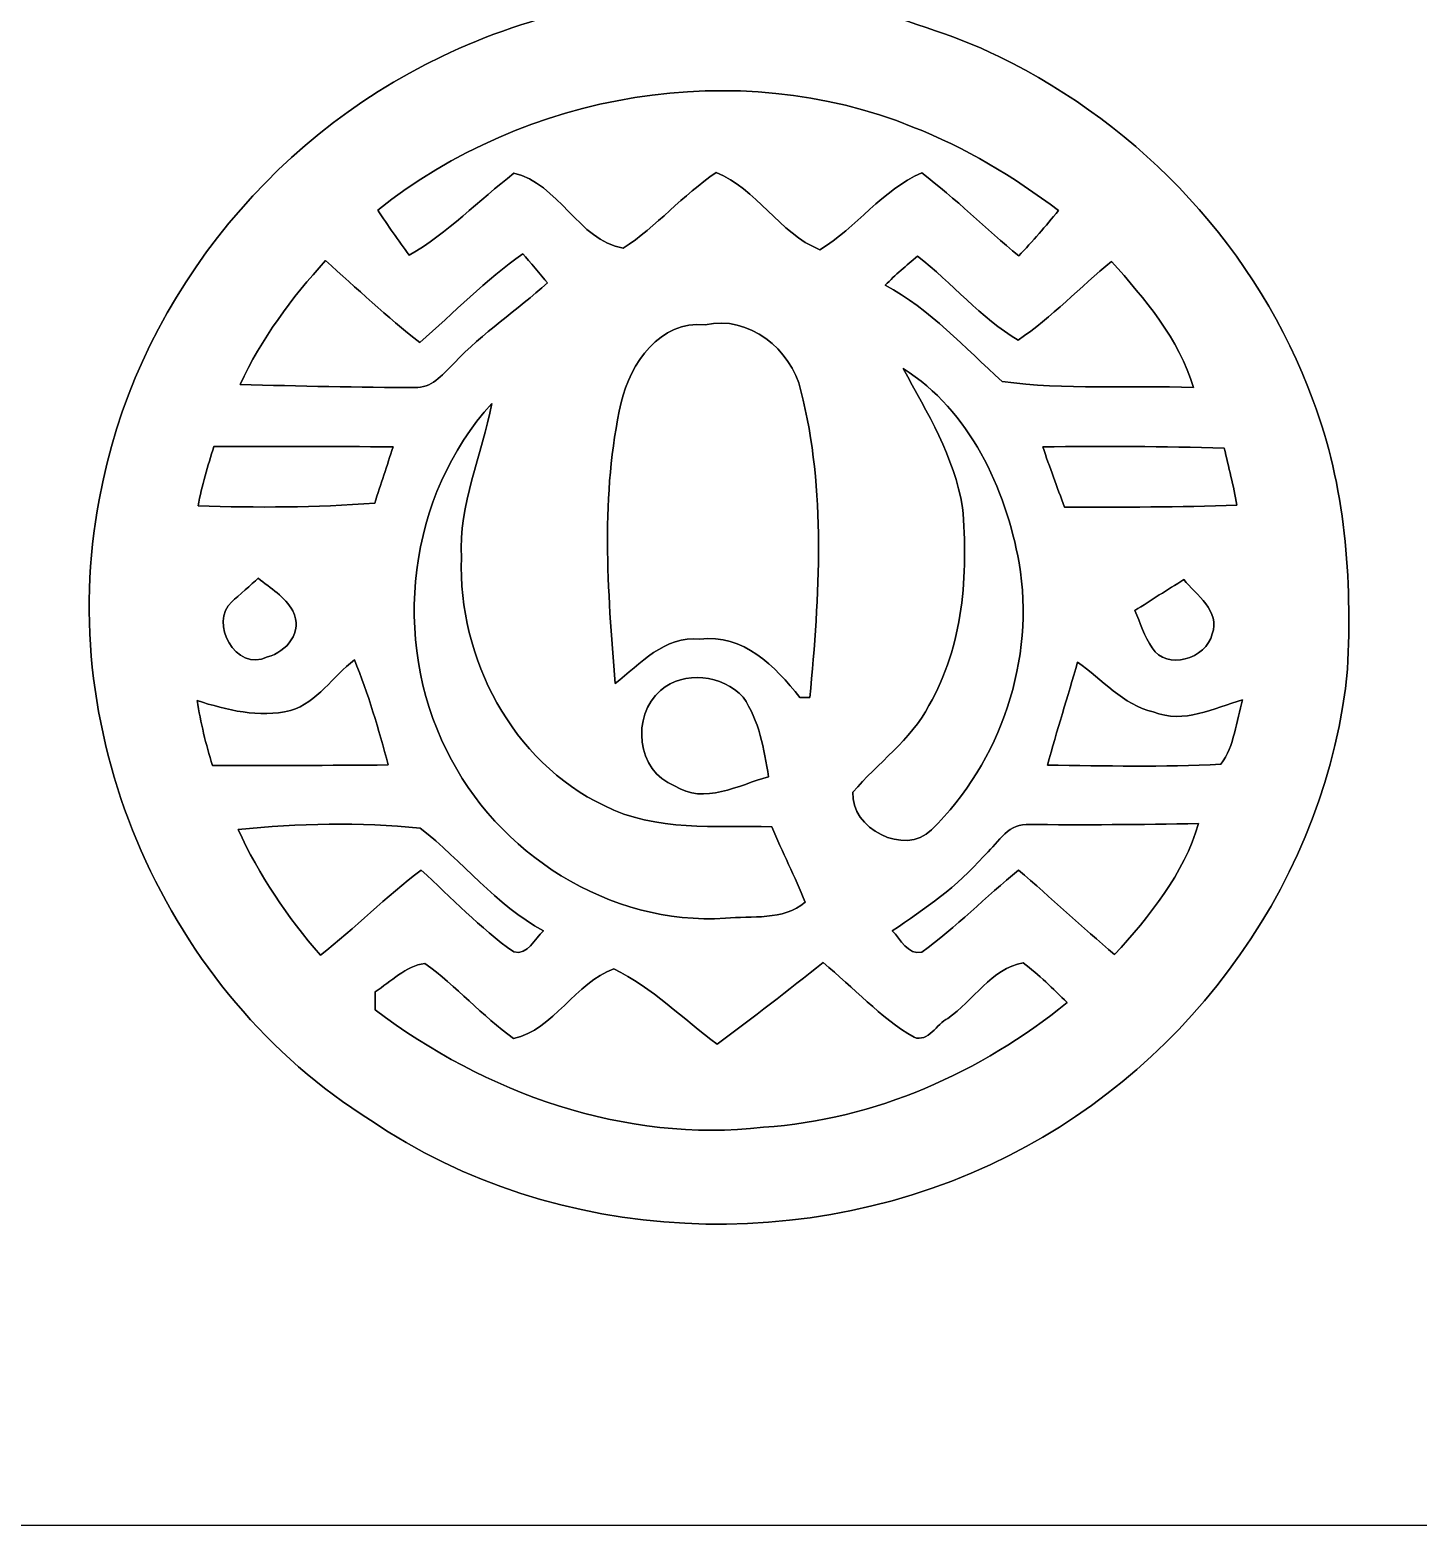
# Model space of a CAD drawing. Header units: centimetres. Extents: x -16.8 to 16.8, y -16.7 to 16.7.
# Drawn here: x -2.74 to 6.92, y -16.67 to -6.25 of the extents above; entities that cross this region are included whole.
import ezdxf

# ---------------------------------------------------------------- set-up
doc = ezdxf.new("R2010")
doc.units = ezdxf.units.CM
doc.header["$MEASUREMENT"] = 0
doc.layers.add('Layer 1', color=7, linetype='Continuous')

msp = doc.modelspace()

# ---------------------------------------------------------------- linework, layer by layer
at = {"layer": 'Layer 1', "color": 7}
for points, knots in [([(-16.77458, 16.66875), (-16.77458, 16.66875), (16.77458, 16.66875), (16.77458, 16.66875), (16.77458, 16.66875), (16.77458, 16.66875), (16.77458, -16.66875), (16.77458, -16.66875), (16.77458, -16.66875), (16.77458, -16.66875), (-16.77458, -16.66875), (-16.77458, -16.66875), (-16.77458, -16.66875), (-16.77458, -16.66875), (-16.77458, 16.66875), (-16.77458, 16.66875), (-16.77458, 16.66875), (-16.77458, 16.66875), (-16.77458, 16.66875), (-16.77458, 16.66875)], [0, 0, 0, 0, 0.16666667, 0.16666667, 0.16666667, 0.16666667, 0.33333333, 0.33333333, 0.33333333, 0.33333333, 0.5, 0.5, 0.5, 0.5, 0.66666667, 0.66666667, 0.66666667, 0.66666667, 1, 1, 1, 1]), ([(1.63336, -3.64666), (1.36031, -3.80894), (1.15535, -4.10175), (1.15006, -4.42666), (1.15006, -4.42666), (1.18286, -4.60375), (1.24389, -4.77626), (1.31233, -4.94347), (1.31233, -4.94347), (1.25977, -5.00627), (1.1938, -5.06307), (1.16522, -5.14209), (1.16522, -5.14209), (1.13665, -5.45641), (1.137, -5.77286), (1.11795, -6.08824), (1.11795, -6.08824), (0.77788, -6.17926), (0.44027, -6.28368), (0.12347, -6.43855), (0.12347, -6.43855), (-1.09573, -7.0164), (-2.02459, -8.19256), (-2.26131, -9.52571), (-2.26131, -9.52571), (-2.58198, -11.16965), (-1.79211, -12.96317), (-0.37148, -13.84794), (-0.37148, -13.84794), (0.92075, -14.73024), (2.68887, -14.79973), (4.07494, -14.09418), (4.07494, -14.09418), (5.35587, -13.44859), (6.29673, -12.14155), (6.43255, -10.7061), (6.43255, -10.7061), (6.46395, -10.07639), (6.41809, -9.43046), (6.19301, -8.83638), (6.19301, -8.83638), (5.81342, -7.79216), (5.00168, -6.92115), (4.00403, -6.43925), (4.00403, -6.43925), (3.67665, -6.27662), (3.3214, -6.18666), (2.97991, -6.06249), (2.97991, -6.06249), (2.98027, -5.74322), (2.97886, -5.42396), (2.97603, -5.10505), (2.97603, -5.10505), (2.91712, -5.05813), (2.85821, -5.01121), (2.80035, -4.96394), (2.80035, -4.96394), (3.02754, -4.56953), (3.00849, -3.98674), (2.59151, -3.72463), (2.59151, -3.72463), (2.32375, -3.50273), (1.93746, -3.50979), (1.63336, -3.64666)], [0, 0, 0, 0, 0.05882353, 0.05882353, 0.05882353, 0.05882353, 0.11764706, 0.11764706, 0.11764706, 0.11764706, 0.17647059, 0.17647059, 0.17647059, 0.17647059, 0.23529412, 0.23529412, 0.23529412, 0.23529412, 0.29411765, 0.29411765, 0.29411765, 0.29411765, 0.35294118, 0.35294118, 0.35294118, 0.35294118, 0.41176471, 0.41176471, 0.41176471, 0.41176471, 0.47058824, 0.47058824, 0.47058824, 0.47058824, 0.52941176, 0.52941176, 0.52941176, 0.52941176, 0.58823529, 0.58823529, 0.58823529, 0.58823529, 0.64705882, 0.64705882, 0.64705882, 0.64705882, 0.70588235, 0.70588235, 0.70588235, 0.70588235, 0.76470588, 0.76470588, 0.76470588, 0.76470588, 0.82352941, 0.82352941, 0.82352941, 0.82352941, 0.88235294, 0.88235294, 0.88235294, 0.88235294, 1, 1, 1, 1]), ([(-0.32173, -7.50852), (0.70626, -6.68655), (2.17911, -6.43396), (3.40572, -6.92961), (3.40572, -6.92961), (3.77014, -7.07214), (4.10739, -7.27604), (4.41889, -7.51134), (4.41889, -7.51134), (4.33035, -7.62), (4.23933, -7.72654), (4.14196, -7.82743), (4.14196, -7.82743), (3.91301, -7.6394), (3.70346, -7.42809), (3.4671, -7.24923), (3.4671, -7.24923), (3.19299, -7.36706), (3.01166, -7.62988), (2.75766, -7.78404), (2.75766, -7.78404), (2.47086, -7.67115), (2.31775, -7.35647), (2.03412, -7.24747), (2.03412, -7.24747), (1.80305, -7.40304), (1.62031, -7.62247), (1.38677, -7.77452), (1.38677, -7.77452), (1.07738, -7.71948), (0.93451, -7.31908), (0.62689, -7.25205), (0.62689, -7.25205), (0.38241, -7.44044), (0.16651, -7.66727), (-0.10266, -7.82285), (-0.10266, -7.82285), (-0.17709, -7.71807), (-0.25224, -7.61577), (-0.32173, -7.50852)], [0, 0, 0, 0, 0.09090909, 0.09090909, 0.09090909, 0.09090909, 0.18181818, 0.18181818, 0.18181818, 0.18181818, 0.27272727, 0.27272727, 0.27272727, 0.27272727, 0.36363636, 0.36363636, 0.36363636, 0.36363636, 0.45454545, 0.45454545, 0.45454545, 0.45454545, 0.54545455, 0.54545455, 0.54545455, 0.54545455, 0.63636364, 0.63636364, 0.63636364, 0.63636364, 0.72727273, 0.72727273, 0.72727273, 0.72727273, 0.81818182, 0.81818182, 0.81818182, 0.81818182, 1, 1, 1, 1]), ([(-0.02822, -8.43104), (0.20779, -8.22219), (0.43039, -7.99536), (0.68897, -7.81332), (0.68897, -7.81332), (0.73201, -7.86342), (0.81739, -7.96396), (0.86007, -8.01405), (0.86007, -8.01405), (0.64841, -8.20491), (0.40922, -8.36471), (0.21237, -8.57215), (0.21237, -8.57215), (0.13829, -8.64235), (0.06738, -8.73901), (-0.04374, -8.7443), (-0.04374, -8.7443), (-0.45614, -8.74466), (-0.86819, -8.73372), (-1.28023, -8.72384), (-1.28023, -8.72384), (-1.13489, -8.40458), (-0.9204, -8.11989), (-0.6858, -7.86059), (-0.6858, -7.86059), (-0.46849, -8.05251), (-0.25823, -8.25324), (-0.02822, -8.43104)], [0, 0, 0, 0, 0.125, 0.125, 0.125, 0.125, 0.25, 0.25, 0.25, 0.25, 0.375, 0.375, 0.375, 0.375, 0.5, 0.5, 0.5, 0.5, 0.625, 0.625, 0.625, 0.625, 0.75, 0.75, 0.75, 0.75, 1, 1, 1, 1]), ([(3.21204, -8.03099), (3.28401, -7.96043), (3.3595, -7.89376), (3.43711, -7.82955), (3.43711, -7.82955), (3.67841, -8.01405), (3.87562, -8.26135), (4.13949, -8.4134), (4.13949, -8.4134), (4.37409, -8.25429), (4.56847, -8.04333), (4.78931, -7.86624), (4.78931, -7.86624), (5.01932, -8.12624), (5.25992, -8.40564), (5.35975, -8.74466), (5.35975, -8.74466), (4.91631, -8.72737), (4.4637, -8.76265), (4.02696, -8.70197), (4.02696, -8.70197), (3.7652, -8.46702), (3.52637, -8.19997), (3.21204, -8.03099)], [0, 0, 0, 0, 0.14285714, 0.14285714, 0.14285714, 0.14285714, 0.28571429, 0.28571429, 0.28571429, 0.28571429, 0.42857143, 0.42857143, 0.42857143, 0.42857143, 0.57142857, 0.57142857, 0.57142857, 0.57142857, 0.71428571, 0.71428571, 0.71428571, 0.71428571, 1, 1, 1, 1]), ([(1.37336, -8.84908), (1.43792, -8.57673), (1.64218, -8.27687), (1.95862, -8.30686), (1.95862, -8.30686), (2.26554, -8.23948), (2.55517, -8.47654), (2.62537, -8.76653), (2.62537, -8.76653), (2.80282, -9.46326), (2.75272, -10.19634), (2.68817, -10.90471), (2.68817, -10.90471), (2.67088, -10.90436), (2.6356, -10.90366), (2.61796, -10.9033), (2.61796, -10.9033), (2.44651, -10.68564), (2.22391, -10.45916), (1.92088, -10.4962), (1.92088, -10.4962), (1.67499, -10.47186), (1.50707, -10.67082), (1.33103, -10.80594), (1.33103, -10.80594), (1.27952, -10.15682), (1.22802, -9.49007), (1.37336, -8.84908)], [0, 0, 0, 0, 0.125, 0.125, 0.125, 0.125, 0.25, 0.25, 0.25, 0.25, 0.375, 0.375, 0.375, 0.375, 0.5, 0.5, 0.5, 0.5, 0.625, 0.625, 0.625, 0.625, 0.75, 0.75, 0.75, 0.75, 1, 1, 1, 1]), ([(3.33693, -8.61272), (3.80259, -8.90376), (4.04848, -9.44386), (4.14549, -9.96668), (4.14549, -9.96668), (4.25838, -10.63449), (4.01884, -11.35274), (3.53554, -11.82441), (3.53554, -11.82441), (3.3468, -12.01491), (2.96898, -11.81276), (2.98803, -11.56406), (2.98803, -11.56406), (3.15912, -11.35874), (3.39196, -11.20175), (3.51684, -10.95939), (3.51684, -10.95939), (3.75638, -10.54488), (3.79201, -10.04676), (3.75144, -9.57897), (3.75144, -9.57897), (3.69323, -9.22831), (3.50626, -8.91928), (3.33693, -8.61272)], [0, 0, 0, 0, 0.14285714, 0.14285714, 0.14285714, 0.14285714, 0.28571429, 0.28571429, 0.28571429, 0.28571429, 0.42857143, 0.42857143, 0.42857143, 0.42857143, 0.57142857, 0.57142857, 0.57142857, 0.57142857, 0.71428571, 0.71428571, 0.71428571, 0.71428571, 1, 1, 1, 1]), ([(0.15804, -11.2716), (-0.22931, -10.50219), (-0.11395, -9.4936), (0.47343, -8.85613), (0.47343, -8.85613), (0.40287, -9.21456), (0.24024, -9.55746), (0.26141, -9.93069), (0.26141, -9.93069), (0.23566, -10.62814), (0.61383, -11.35204), (1.25483, -11.65648), (1.25483, -11.65648), (1.61643, -11.84134), (2.02988, -11.79512), (2.42217, -11.80359), (2.42217, -11.80359), (2.4952, -11.98069), (2.58551, -12.15072), (2.65395, -12.32958), (2.65395, -12.32958), (2.50296, -12.46011), (2.28141, -12.42307), (2.09973, -12.44106), (2.09973, -12.44106), (1.29399, -12.49362), (0.50447, -11.99092), (0.15804, -11.2716)], [0, 0, 0, 0, 0.125, 0.125, 0.125, 0.125, 0.25, 0.25, 0.25, 0.25, 0.375, 0.375, 0.375, 0.375, 0.5, 0.5, 0.5, 0.5, 0.625, 0.625, 0.625, 0.625, 0.75, 0.75, 0.75, 0.75, 1, 1, 1, 1]), ([(-1.46262, -9.15599), (-1.04704, -9.15388), (-0.63147, -9.15353), (-0.21555, -9.15811), (-0.21555, -9.15811), (-0.25718, -9.28899), (-0.30127, -9.41917), (-0.34325, -9.5504), (-0.34325, -9.5504), (-0.75248, -9.58039), (-1.16346, -9.5825), (-1.57304, -9.56804), (-1.57304, -9.56804), (-1.54658, -9.42799), (-1.50601, -9.29146), (-1.46262, -9.15599)], [0, 0, 0, 0, 0.2, 0.2, 0.2, 0.2, 0.4, 0.4, 0.4, 0.4, 0.6, 0.6, 0.6, 0.6, 1, 1, 1, 1]), ([(4.30953, -9.15741), (4.73075, -9.15282), (5.15197, -9.15353), (5.57354, -9.16587), (5.57354, -9.16587), (5.60493, -9.29781), (5.63774, -9.42975), (5.66208, -9.56381), (5.66208, -9.56381), (5.26168, -9.57792), (4.86163, -9.57862), (4.46158, -9.57862), (4.46158, -9.57862), (4.40937, -9.43857), (4.35751, -9.29852), (4.30953, -9.15741)], [0, 0, 0, 0, 0.2, 0.2, 0.2, 0.2, 0.4, 0.4, 0.4, 0.4, 0.6, 0.6, 0.6, 0.6, 1, 1, 1, 1]), ([(-1.15429, -10.07286), (-1.06821, -10.1413), (-0.97014, -10.20269), (-0.91299, -10.30005), (-0.91299, -10.30005), (-0.83926, -10.44822), (-0.95709, -10.5858), (-1.09008, -10.62108), (-1.09008, -10.62108), (-1.30986, -10.72868), (-1.50072, -10.37978), (-1.33809, -10.2362), (-1.33809, -10.2362), (-1.29223, -10.19563), (-1.2005, -10.11379), (-1.15429, -10.07286)], [0, 0, 0, 0, 0.2, 0.2, 0.2, 0.2, 0.4, 0.4, 0.4, 0.4, 0.6, 0.6, 0.6, 0.6, 1, 1, 1, 1]), ([(4.95159, -10.29829), (5.06448, -10.22526), (5.17842, -10.15365), (5.29237, -10.08204), (5.29237, -10.08204), (5.37492, -10.18611), (5.55096, -10.30358), (5.48993, -10.46127), (5.48993, -10.46127), (5.45042, -10.63378), (5.16925, -10.72056), (5.07259, -10.55687), (5.07259, -10.55687), (5.01615, -10.48138), (4.98863, -10.37978), (4.95159, -10.29829)], [0, 0, 0, 0, 0.2, 0.2, 0.2, 0.2, 0.4, 0.4, 0.4, 0.4, 0.6, 0.6, 0.6, 0.6, 1, 1, 1, 1]), ([(-0.93028, -10.99502), (-0.74189, -10.93646), (-0.63394, -10.75725), (-0.48472, -10.64084), (-0.48472, -10.64084), (-0.38876, -10.87861), (-0.31397, -11.1252), (-0.24941, -11.37356), (-0.24941, -11.37356), (-0.65758, -11.37708), (-1.06539, -11.37708), (-1.47355, -11.37814), (-1.47355, -11.37814), (-1.51941, -11.22962), (-1.55469, -11.07722), (-1.5808, -10.92447), (-1.5808, -10.92447), (-1.37266, -10.99185), (-1.14864, -11.04688), (-0.93028, -10.99502)], [0, 0, 0, 0, 0.16666667, 0.16666667, 0.16666667, 0.16666667, 0.33333333, 0.33333333, 0.33333333, 0.33333333, 0.5, 0.5, 0.5, 0.5, 0.66666667, 0.66666667, 0.66666667, 0.66666667, 1, 1, 1, 1]), ([(1.64783, -10.85533), (1.81151, -10.71139), (2.07857, -10.74561), (2.22285, -10.90083), (2.22285, -10.90083), (2.33433, -11.06382), (2.3689, -11.26419), (2.40065, -11.4554), (2.40065, -11.4554), (2.18934, -11.5129), (1.95227, -11.65401), (1.7459, -11.51855), (1.7459, -11.51855), (1.47955, -11.41765), (1.44216, -11.03171), (1.64783, -10.85533)], [0, 0, 0, 0, 0.2, 0.2, 0.2, 0.2, 0.4, 0.4, 0.4, 0.4, 0.6, 0.6, 0.6, 0.6, 1, 1, 1, 1]), ([(4.55189, -10.65742), (4.72264, -10.77666), (4.86798, -10.95446), (5.07929, -11.0042), (5.07929, -11.0042), (5.29272, -11.09098), (5.50016, -10.97703), (5.70195, -10.91918), (5.70195, -10.91918), (5.65538, -11.06876), (5.64621, -11.24021), (5.55025, -11.36862), (5.55025, -11.36862), (5.14773, -11.39084), (4.74486, -11.37885), (4.34234, -11.37497), (4.34234, -11.37497), (4.40761, -11.13437), (4.48451, -10.89731), (4.55189, -10.65742)], [0, 0, 0, 0, 0.16666667, 0.16666667, 0.16666667, 0.16666667, 0.33333333, 0.33333333, 0.33333333, 0.33333333, 0.5, 0.5, 0.5, 0.5, 0.66666667, 0.66666667, 0.66666667, 0.66666667, 1, 1, 1, 1]), ([(-1.29505, -11.82299), (-0.87383, -11.7796), (-0.44697, -11.77219), (-0.02575, -11.81347), (-0.02575, -11.81347), (0.26741, -12.04242), (0.49989, -12.34757), (0.8315, -12.52855), (0.8315, -12.52855), (0.77117, -12.58394), (0.72355, -12.70176), (0.62477, -12.67636), (0.62477, -12.67636), (0.39123, -12.50879), (0.19085, -12.2996), (-0.02011, -12.10557), (-0.02011, -12.10557), (-0.26423, -12.29078), (-0.47943, -12.51021), (-0.72143, -12.69824), (-0.72143, -12.69824), (-0.95074, -12.43401), (-1.149, -12.14049), (-1.29505, -11.82299)], [0, 0, 0, 0, 0.14285714, 0.14285714, 0.14285714, 0.14285714, 0.28571429, 0.28571429, 0.28571429, 0.28571429, 0.42857143, 0.42857143, 0.42857143, 0.42857143, 0.57142857, 0.57142857, 0.57142857, 0.57142857, 0.71428571, 0.71428571, 0.71428571, 0.71428571, 1, 1, 1, 1]), ([(3.89643, -12.01067), (3.9878, -11.93306), (4.058, -11.78842), (4.19382, -11.78807), (4.19382, -11.78807), (4.59387, -11.79266), (4.99463, -11.78948), (5.39468, -11.78137), (5.39468, -11.78137), (5.29308, -12.13273), (5.05284, -12.42766), (4.81012, -12.69471), (4.81012, -12.69471), (4.58223, -12.50386), (4.36774, -12.29748), (4.14091, -12.10557), (4.14091, -12.10557), (3.91266, -12.29148), (3.70734, -12.50562), (3.46745, -12.67672), (3.46745, -12.67672), (3.36903, -12.70141), (3.32105, -12.58499), (3.26143, -12.52961), (3.26143, -12.52961), (3.48791, -12.37615), (3.71651, -12.21987), (3.89643, -12.01067)], [0, 0, 0, 0, 0.125, 0.125, 0.125, 0.125, 0.25, 0.25, 0.25, 0.25, 0.375, 0.375, 0.375, 0.375, 0.5, 0.5, 0.5, 0.5, 0.625, 0.625, 0.625, 0.625, 0.75, 0.75, 0.75, 0.75, 1, 1, 1, 1]), ([(-0.34043, -12.95329), (-0.2286, -12.88415), (-0.13018, -12.77373), (0.00635, -12.75609), (0.00635, -12.75609), (0.22542, -12.91484), (0.40499, -13.12051), (0.62442, -13.27961), (0.62442, -13.27961), (0.90205, -13.21964), (1.05692, -12.88627), (1.32292, -12.79454), (1.32292, -12.79454), (1.58785, -12.92437), (1.80516, -13.14168), (2.04188, -13.31948), (2.04188, -13.31948), (2.29235, -13.13533), (2.53577, -12.94201), (2.78059, -12.7508), (2.78059, -12.7508), (2.9912, -12.92437), (3.17641, -13.13109), (3.41312, -13.27079), (3.41312, -13.27079), (3.51084, -13.30784), (3.57223, -13.17625), (3.64913, -13.13921), (3.64913, -13.13921), (3.82588, -13.01785), (3.95076, -12.79031), (4.17407, -12.75221), (4.17407, -12.75221), (4.28307, -12.83476), (4.3815, -12.93248), (4.47922, -13.02879), (4.47922, -13.02879), (3.87809, -13.51739), (3.1436, -13.84512), (2.36573, -13.89768), (2.36573, -13.89768), (1.39629, -14.0081), (0.42651, -13.66026), (-0.34008, -13.07924), (-0.34008, -13.07924), (-0.34043, -13.04784), (-0.34043, -12.98469), (-0.34043, -12.95329)], [0, 0, 0, 0, 0.07692308, 0.07692308, 0.07692308, 0.07692308, 0.15384615, 0.15384615, 0.15384615, 0.15384615, 0.23076923, 0.23076923, 0.23076923, 0.23076923, 0.30769231, 0.30769231, 0.30769231, 0.30769231, 0.38461538, 0.38461538, 0.38461538, 0.38461538, 0.46153846, 0.46153846, 0.46153846, 0.46153846, 0.53846154, 0.53846154, 0.53846154, 0.53846154, 0.61538462, 0.61538462, 0.61538462, 0.61538462, 0.69230769, 0.69230769, 0.69230769, 0.69230769, 0.76923077, 0.76923077, 0.76923077, 0.76923077, 0.84615385, 0.84615385, 0.84615385, 0.84615385, 1, 1, 1, 1])]:
    msp.add_open_spline(points, degree=3, knots=knots, dxfattribs=at)
at = {"layer": 'Layer 1', "color": 250}
for points, knots in [([(1.63336, -3.64666), (1.93746, -3.50979), (2.32375, -3.50273), (2.59151, -3.72463), (2.59151, -3.72463), (3.00849, -3.98674), (3.02754, -4.56953), (2.80035, -4.96394), (2.80035, -4.96394), (2.85821, -5.01121), (2.91712, -5.05813), (2.97603, -5.10505), (2.97603, -5.10505), (2.97886, -5.42396), (2.98027, -5.74322), (2.97991, -6.06249), (2.97991, -6.06249), (3.3214, -6.18666), (3.67665, -6.27662), (4.00403, -6.43925), (4.00403, -6.43925), (5.00168, -6.92115), (5.81342, -7.79216), (6.19301, -8.83638), (6.19301, -8.83638), (6.41809, -9.43046), (6.46395, -10.07639), (6.43255, -10.7061), (6.43255, -10.7061), (6.29673, -12.14155), (5.35587, -13.44859), (4.07494, -14.09418), (4.07494, -14.09418), (2.68887, -14.79973), (0.92075, -14.73024), (-0.37148, -13.84794), (-0.37148, -13.84794), (-1.79211, -12.96317), (-2.58198, -11.16965), (-2.26131, -9.52571), (-2.26131, -9.52571), (-2.02459, -8.19256), (-1.09573, -7.0164), (0.12347, -6.43855), (0.12347, -6.43855), (0.44027, -6.28368), (0.77788, -6.17926), (1.11795, -6.08824), (1.11795, -6.08824), (1.137, -5.77286), (1.13665, -5.45641), (1.16522, -5.14209), (1.16522, -5.14209), (1.1938, -5.06307), (1.25977, -5.00627), (1.31233, -4.94347), (1.31233, -4.94347), (1.24389, -4.77626), (1.18286, -4.60375), (1.15006, -4.42666), (1.15006, -4.42666), (1.15535, -4.10175), (1.36031, -3.80894), (1.63336, -3.64666), (1.63336, -3.64666), (1.63336, -3.64666), (1.63336, -3.64666), (1.63336, -3.64666)], [0, 0, 0, 0, 0.05555556, 0.05555556, 0.05555556, 0.05555556, 0.11111111, 0.11111111, 0.11111111, 0.11111111, 0.16666667, 0.16666667, 0.16666667, 0.16666667, 0.22222222, 0.22222222, 0.22222222, 0.22222222, 0.27777778, 0.27777778, 0.27777778, 0.27777778, 0.33333333, 0.33333333, 0.33333333, 0.33333333, 0.38888889, 0.38888889, 0.38888889, 0.38888889, 0.44444444, 0.44444444, 0.44444444, 0.44444444, 0.5, 0.5, 0.5, 0.5, 0.55555556, 0.55555556, 0.55555556, 0.55555556, 0.61111111, 0.61111111, 0.61111111, 0.61111111, 0.66666667, 0.66666667, 0.66666667, 0.66666667, 0.72222222, 0.72222222, 0.72222222, 0.72222222, 0.77777778, 0.77777778, 0.77777778, 0.77777778, 0.83333333, 0.83333333, 0.83333333, 0.83333333, 0.88888889, 0.88888889, 0.88888889, 0.88888889, 1, 1, 1, 1]), ([(-0.32173, -7.50852), (-0.25224, -7.61577), (-0.17709, -7.71807), (-0.10266, -7.82285), (-0.10266, -7.82285), (0.16651, -7.66727), (0.38241, -7.44044), (0.62689, -7.25205), (0.62689, -7.25205), (0.93451, -7.31908), (1.07738, -7.71948), (1.38677, -7.77452), (1.38677, -7.77452), (1.62031, -7.62247), (1.80305, -7.40304), (2.03412, -7.24747), (2.03412, -7.24747), (2.31775, -7.35647), (2.47086, -7.67115), (2.75766, -7.78404), (2.75766, -7.78404), (3.01166, -7.62988), (3.19299, -7.36706), (3.4671, -7.24923), (3.4671, -7.24923), (3.70346, -7.42809), (3.91301, -7.6394), (4.14196, -7.82743), (4.14196, -7.82743), (4.23933, -7.72654), (4.33035, -7.62), (4.41889, -7.51134), (4.41889, -7.51134), (4.10739, -7.27604), (3.77014, -7.07214), (3.40572, -6.92961), (3.40572, -6.92961), (2.17911, -6.43396), (0.70626, -6.68655), (-0.32173, -7.50852), (-0.32173, -7.50852), (-0.32173, -7.50852), (-0.32173, -7.50852), (-0.32173, -7.50852)], [0, 0, 0, 0, 0.08333333, 0.08333333, 0.08333333, 0.08333333, 0.16666667, 0.16666667, 0.16666667, 0.16666667, 0.25, 0.25, 0.25, 0.25, 0.33333333, 0.33333333, 0.33333333, 0.33333333, 0.41666667, 0.41666667, 0.41666667, 0.41666667, 0.5, 0.5, 0.5, 0.5, 0.58333333, 0.58333333, 0.58333333, 0.58333333, 0.66666667, 0.66666667, 0.66666667, 0.66666667, 0.75, 0.75, 0.75, 0.75, 0.83333333, 0.83333333, 0.83333333, 0.83333333, 1, 1, 1, 1]), ([(-0.02822, -8.43104), (-0.25823, -8.25324), (-0.46849, -8.05251), (-0.6858, -7.86059), (-0.6858, -7.86059), (-0.9204, -8.11989), (-1.13489, -8.40458), (-1.28023, -8.72384), (-1.28023, -8.72384), (-0.86819, -8.73372), (-0.45614, -8.74466), (-0.04374, -8.7443), (-0.04374, -8.7443), (0.06738, -8.73901), (0.13829, -8.64235), (0.21237, -8.57215), (0.21237, -8.57215), (0.40922, -8.36471), (0.64841, -8.20491), (0.86007, -8.01405), (0.86007, -8.01405), (0.81739, -7.96396), (0.73201, -7.86342), (0.68897, -7.81332), (0.68897, -7.81332), (0.43039, -7.99536), (0.20779, -8.22219), (-0.02822, -8.43104), (-0.02822, -8.43104), (-0.02822, -8.43104), (-0.02822, -8.43104), (-0.02822, -8.43104)], [0, 0, 0, 0, 0.11111111, 0.11111111, 0.11111111, 0.11111111, 0.22222222, 0.22222222, 0.22222222, 0.22222222, 0.33333333, 0.33333333, 0.33333333, 0.33333333, 0.44444444, 0.44444444, 0.44444444, 0.44444444, 0.55555556, 0.55555556, 0.55555556, 0.55555556, 0.66666667, 0.66666667, 0.66666667, 0.66666667, 0.77777778, 0.77777778, 0.77777778, 0.77777778, 1, 1, 1, 1]), ([(3.21204, -8.03099), (3.52637, -8.19997), (3.7652, -8.46702), (4.02696, -8.70197), (4.02696, -8.70197), (4.4637, -8.76265), (4.91631, -8.72737), (5.35975, -8.74466), (5.35975, -8.74466), (5.25992, -8.40564), (5.01932, -8.12624), (4.78931, -7.86624), (4.78931, -7.86624), (4.56847, -8.04333), (4.37409, -8.25429), (4.13949, -8.4134), (4.13949, -8.4134), (3.87562, -8.26135), (3.67841, -8.01405), (3.43711, -7.82955), (3.43711, -7.82955), (3.3595, -7.89376), (3.28401, -7.96043), (3.21204, -8.03099), (3.21204, -8.03099), (3.21204, -8.03099), (3.21204, -8.03099), (3.21204, -8.03099)], [0, 0, 0, 0, 0.125, 0.125, 0.125, 0.125, 0.25, 0.25, 0.25, 0.25, 0.375, 0.375, 0.375, 0.375, 0.5, 0.5, 0.5, 0.5, 0.625, 0.625, 0.625, 0.625, 0.75, 0.75, 0.75, 0.75, 1, 1, 1, 1]), ([(1.37336, -8.84908), (1.22802, -9.49007), (1.27952, -10.15682), (1.33103, -10.80594), (1.33103, -10.80594), (1.50707, -10.67082), (1.67499, -10.47186), (1.92088, -10.4962), (1.92088, -10.4962), (2.22391, -10.45916), (2.44651, -10.68564), (2.61796, -10.9033), (2.61796, -10.9033), (2.6356, -10.90366), (2.67088, -10.90436), (2.68817, -10.90471), (2.68817, -10.90471), (2.75272, -10.19634), (2.80282, -9.46326), (2.62537, -8.76653), (2.62537, -8.76653), (2.55517, -8.47654), (2.26554, -8.23948), (1.95862, -8.30686), (1.95862, -8.30686), (1.64218, -8.27687), (1.43792, -8.57673), (1.37336, -8.84908), (1.37336, -8.84908), (1.37336, -8.84908), (1.37336, -8.84908), (1.37336, -8.84908)], [0, 0, 0, 0, 0.11111111, 0.11111111, 0.11111111, 0.11111111, 0.22222222, 0.22222222, 0.22222222, 0.22222222, 0.33333333, 0.33333333, 0.33333333, 0.33333333, 0.44444444, 0.44444444, 0.44444444, 0.44444444, 0.55555556, 0.55555556, 0.55555556, 0.55555556, 0.66666667, 0.66666667, 0.66666667, 0.66666667, 0.77777778, 0.77777778, 0.77777778, 0.77777778, 1, 1, 1, 1]), ([(3.33693, -8.61272), (3.50626, -8.91928), (3.69323, -9.22831), (3.75144, -9.57897), (3.75144, -9.57897), (3.79201, -10.04676), (3.75638, -10.54488), (3.51684, -10.95939), (3.51684, -10.95939), (3.39196, -11.20175), (3.15912, -11.35874), (2.98803, -11.56406), (2.98803, -11.56406), (2.96898, -11.81276), (3.3468, -12.01491), (3.53554, -11.82441), (3.53554, -11.82441), (4.01884, -11.35274), (4.25838, -10.63449), (4.14549, -9.96668), (4.14549, -9.96668), (4.04848, -9.44386), (3.80259, -8.90376), (3.33693, -8.61272), (3.33693, -8.61272), (3.33693, -8.61272), (3.33693, -8.61272), (3.33693, -8.61272)], [0, 0, 0, 0, 0.125, 0.125, 0.125, 0.125, 0.25, 0.25, 0.25, 0.25, 0.375, 0.375, 0.375, 0.375, 0.5, 0.5, 0.5, 0.5, 0.625, 0.625, 0.625, 0.625, 0.75, 0.75, 0.75, 0.75, 1, 1, 1, 1]), ([(0.15804, -11.2716), (0.50447, -11.99092), (1.29399, -12.49362), (2.09973, -12.44106), (2.09973, -12.44106), (2.28141, -12.42307), (2.50296, -12.46011), (2.65395, -12.32958), (2.65395, -12.32958), (2.58551, -12.15072), (2.4952, -11.98069), (2.42217, -11.80359), (2.42217, -11.80359), (2.02988, -11.79512), (1.61643, -11.84134), (1.25483, -11.65648), (1.25483, -11.65648), (0.61383, -11.35204), (0.23566, -10.62814), (0.26141, -9.93069), (0.26141, -9.93069), (0.24024, -9.55746), (0.40287, -9.21456), (0.47343, -8.85613), (0.47343, -8.85613), (-0.11395, -9.4936), (-0.22931, -10.50219), (0.15804, -11.2716), (0.15804, -11.2716), (0.15804, -11.2716), (0.15804, -11.2716), (0.15804, -11.2716)], [0, 0, 0, 0, 0.11111111, 0.11111111, 0.11111111, 0.11111111, 0.22222222, 0.22222222, 0.22222222, 0.22222222, 0.33333333, 0.33333333, 0.33333333, 0.33333333, 0.44444444, 0.44444444, 0.44444444, 0.44444444, 0.55555556, 0.55555556, 0.55555556, 0.55555556, 0.66666667, 0.66666667, 0.66666667, 0.66666667, 0.77777778, 0.77777778, 0.77777778, 0.77777778, 1, 1, 1, 1]), ([(-1.46262, -9.15599), (-1.50601, -9.29146), (-1.54658, -9.42799), (-1.57304, -9.56804), (-1.57304, -9.56804), (-1.16346, -9.5825), (-0.75248, -9.58039), (-0.34325, -9.5504), (-0.34325, -9.5504), (-0.30127, -9.41917), (-0.25718, -9.28899), (-0.21555, -9.15811), (-0.21555, -9.15811), (-0.63147, -9.15353), (-1.04704, -9.15388), (-1.46262, -9.15599), (-1.46262, -9.15599), (-1.46262, -9.15599), (-1.46262, -9.15599), (-1.46262, -9.15599)], [0, 0, 0, 0, 0.16666667, 0.16666667, 0.16666667, 0.16666667, 0.33333333, 0.33333333, 0.33333333, 0.33333333, 0.5, 0.5, 0.5, 0.5, 0.66666667, 0.66666667, 0.66666667, 0.66666667, 1, 1, 1, 1]), ([(4.30953, -9.15741), (4.35751, -9.29852), (4.40937, -9.43857), (4.46158, -9.57862), (4.46158, -9.57862), (4.86163, -9.57862), (5.26168, -9.57792), (5.66208, -9.56381), (5.66208, -9.56381), (5.63774, -9.42975), (5.60493, -9.29781), (5.57354, -9.16587), (5.57354, -9.16587), (5.15197, -9.15353), (4.73075, -9.15282), (4.30953, -9.15741), (4.30953, -9.15741), (4.30953, -9.15741), (4.30953, -9.15741), (4.30953, -9.15741)], [0, 0, 0, 0, 0.16666667, 0.16666667, 0.16666667, 0.16666667, 0.33333333, 0.33333333, 0.33333333, 0.33333333, 0.5, 0.5, 0.5, 0.5, 0.66666667, 0.66666667, 0.66666667, 0.66666667, 1, 1, 1, 1]), ([(-1.15429, -10.07286), (-1.2005, -10.11379), (-1.29223, -10.19563), (-1.33809, -10.2362), (-1.33809, -10.2362), (-1.50072, -10.37978), (-1.30986, -10.72868), (-1.09008, -10.62108), (-1.09008, -10.62108), (-0.95709, -10.5858), (-0.83926, -10.44822), (-0.91299, -10.30005), (-0.91299, -10.30005), (-0.97014, -10.20269), (-1.06821, -10.1413), (-1.15429, -10.07286), (-1.15429, -10.07286), (-1.15429, -10.07286), (-1.15429, -10.07286), (-1.15429, -10.07286)], [0, 0, 0, 0, 0.16666667, 0.16666667, 0.16666667, 0.16666667, 0.33333333, 0.33333333, 0.33333333, 0.33333333, 0.5, 0.5, 0.5, 0.5, 0.66666667, 0.66666667, 0.66666667, 0.66666667, 1, 1, 1, 1]), ([(4.95159, -10.29829), (4.98863, -10.37978), (5.01615, -10.48138), (5.07259, -10.55687), (5.07259, -10.55687), (5.16925, -10.72056), (5.45042, -10.63378), (5.48993, -10.46127), (5.48993, -10.46127), (5.55096, -10.30358), (5.37492, -10.18611), (5.29237, -10.08204), (5.29237, -10.08204), (5.17842, -10.15365), (5.06448, -10.22526), (4.95159, -10.29829), (4.95159, -10.29829), (4.95159, -10.29829), (4.95159, -10.29829), (4.95159, -10.29829)], [0, 0, 0, 0, 0.16666667, 0.16666667, 0.16666667, 0.16666667, 0.33333333, 0.33333333, 0.33333333, 0.33333333, 0.5, 0.5, 0.5, 0.5, 0.66666667, 0.66666667, 0.66666667, 0.66666667, 1, 1, 1, 1]), ([(-0.93028, -10.99502), (-1.14864, -11.04688), (-1.37266, -10.99185), (-1.5808, -10.92447), (-1.5808, -10.92447), (-1.55469, -11.07722), (-1.51941, -11.22962), (-1.47355, -11.37814), (-1.47355, -11.37814), (-1.06539, -11.37708), (-0.65758, -11.37708), (-0.24941, -11.37356), (-0.24941, -11.37356), (-0.31397, -11.1252), (-0.38876, -10.87861), (-0.48472, -10.64084), (-0.48472, -10.64084), (-0.63394, -10.75725), (-0.74189, -10.93646), (-0.93028, -10.99502), (-0.93028, -10.99502), (-0.93028, -10.99502), (-0.93028, -10.99502), (-0.93028, -10.99502)], [0, 0, 0, 0, 0.14285714, 0.14285714, 0.14285714, 0.14285714, 0.28571429, 0.28571429, 0.28571429, 0.28571429, 0.42857143, 0.42857143, 0.42857143, 0.42857143, 0.57142857, 0.57142857, 0.57142857, 0.57142857, 0.71428571, 0.71428571, 0.71428571, 0.71428571, 1, 1, 1, 1]), ([(1.64783, -10.85533), (1.44216, -11.03171), (1.47955, -11.41765), (1.7459, -11.51855), (1.7459, -11.51855), (1.95227, -11.65401), (2.18934, -11.5129), (2.40065, -11.4554), (2.40065, -11.4554), (2.3689, -11.26419), (2.33433, -11.06382), (2.22285, -10.90083), (2.22285, -10.90083), (2.07857, -10.74561), (1.81151, -10.71139), (1.64783, -10.85533), (1.64783, -10.85533), (1.64783, -10.85533), (1.64783, -10.85533), (1.64783, -10.85533)], [0, 0, 0, 0, 0.16666667, 0.16666667, 0.16666667, 0.16666667, 0.33333333, 0.33333333, 0.33333333, 0.33333333, 0.5, 0.5, 0.5, 0.5, 0.66666667, 0.66666667, 0.66666667, 0.66666667, 1, 1, 1, 1]), ([(4.55189, -10.65742), (4.48451, -10.89731), (4.40761, -11.13437), (4.34234, -11.37497), (4.34234, -11.37497), (4.74486, -11.37885), (5.14773, -11.39084), (5.55025, -11.36862), (5.55025, -11.36862), (5.64621, -11.24021), (5.65538, -11.06876), (5.70195, -10.91918), (5.70195, -10.91918), (5.50016, -10.97703), (5.29272, -11.09098), (5.07929, -11.0042), (5.07929, -11.0042), (4.86798, -10.95446), (4.72264, -10.77666), (4.55189, -10.65742), (4.55189, -10.65742), (4.55189, -10.65742), (4.55189, -10.65742), (4.55189, -10.65742)], [0, 0, 0, 0, 0.14285714, 0.14285714, 0.14285714, 0.14285714, 0.28571429, 0.28571429, 0.28571429, 0.28571429, 0.42857143, 0.42857143, 0.42857143, 0.42857143, 0.57142857, 0.57142857, 0.57142857, 0.57142857, 0.71428571, 0.71428571, 0.71428571, 0.71428571, 1, 1, 1, 1]), ([(-1.29505, -11.82299), (-1.149, -12.14049), (-0.95074, -12.43401), (-0.72143, -12.69824), (-0.72143, -12.69824), (-0.47943, -12.51021), (-0.26423, -12.29078), (-0.02011, -12.10557), (-0.02011, -12.10557), (0.19085, -12.2996), (0.39123, -12.50879), (0.62477, -12.67636), (0.62477, -12.67636), (0.72355, -12.70176), (0.77117, -12.58394), (0.8315, -12.52855), (0.8315, -12.52855), (0.49989, -12.34757), (0.26741, -12.04242), (-0.02575, -11.81347), (-0.02575, -11.81347), (-0.44697, -11.77219), (-0.87383, -11.7796), (-1.29505, -11.82299), (-1.29505, -11.82299), (-1.29505, -11.82299), (-1.29505, -11.82299), (-1.29505, -11.82299)], [0, 0, 0, 0, 0.125, 0.125, 0.125, 0.125, 0.25, 0.25, 0.25, 0.25, 0.375, 0.375, 0.375, 0.375, 0.5, 0.5, 0.5, 0.5, 0.625, 0.625, 0.625, 0.625, 0.75, 0.75, 0.75, 0.75, 1, 1, 1, 1]), ([(3.89643, -12.01067), (3.71651, -12.21987), (3.48791, -12.37615), (3.26143, -12.52961), (3.26143, -12.52961), (3.32105, -12.58499), (3.36903, -12.70141), (3.46745, -12.67672), (3.46745, -12.67672), (3.70734, -12.50562), (3.91266, -12.29148), (4.14091, -12.10557), (4.14091, -12.10557), (4.36774, -12.29748), (4.58223, -12.50386), (4.81012, -12.69471), (4.81012, -12.69471), (5.05284, -12.42766), (5.29308, -12.13273), (5.39468, -11.78137), (5.39468, -11.78137), (4.99463, -11.78948), (4.59387, -11.79266), (4.19382, -11.78807), (4.19382, -11.78807), (4.058, -11.78842), (3.9878, -11.93306), (3.89643, -12.01067), (3.89643, -12.01067), (3.89643, -12.01067), (3.89643, -12.01067), (3.89643, -12.01067)], [0, 0, 0, 0, 0.11111111, 0.11111111, 0.11111111, 0.11111111, 0.22222222, 0.22222222, 0.22222222, 0.22222222, 0.33333333, 0.33333333, 0.33333333, 0.33333333, 0.44444444, 0.44444444, 0.44444444, 0.44444444, 0.55555556, 0.55555556, 0.55555556, 0.55555556, 0.66666667, 0.66666667, 0.66666667, 0.66666667, 0.77777778, 0.77777778, 0.77777778, 0.77777778, 1, 1, 1, 1]), ([(-0.34043, -12.95329), (-0.34043, -12.98469), (-0.34043, -13.04784), (-0.34008, -13.07924), (-0.34008, -13.07924), (0.42651, -13.66026), (1.39629, -14.0081), (2.36573, -13.89768), (2.36573, -13.89768), (3.1436, -13.84512), (3.87809, -13.51739), (4.47922, -13.02879), (4.47922, -13.02879), (4.3815, -12.93248), (4.28307, -12.83476), (4.17407, -12.75221), (4.17407, -12.75221), (3.95076, -12.79031), (3.82588, -13.01785), (3.64913, -13.13921), (3.64913, -13.13921), (3.57223, -13.17625), (3.51084, -13.30784), (3.41312, -13.27079), (3.41312, -13.27079), (3.17641, -13.13109), (2.9912, -12.92437), (2.78059, -12.7508), (2.78059, -12.7508), (2.53577, -12.94201), (2.29235, -13.13533), (2.04188, -13.31948), (2.04188, -13.31948), (1.80516, -13.14168), (1.58785, -12.92437), (1.32292, -12.79454), (1.32292, -12.79454), (1.05692, -12.88627), (0.90205, -13.21964), (0.62442, -13.27961), (0.62442, -13.27961), (0.40499, -13.12051), (0.22542, -12.91484), (0.00635, -12.75609), (0.00635, -12.75609), (-0.13018, -12.77373), (-0.2286, -12.88415), (-0.34043, -12.95329)], [0, 0, 0, 0, 0.07692308, 0.07692308, 0.07692308, 0.07692308, 0.15384615, 0.15384615, 0.15384615, 0.15384615, 0.23076923, 0.23076923, 0.23076923, 0.23076923, 0.30769231, 0.30769231, 0.30769231, 0.30769231, 0.38461538, 0.38461538, 0.38461538, 0.38461538, 0.46153846, 0.46153846, 0.46153846, 0.46153846, 0.53846154, 0.53846154, 0.53846154, 0.53846154, 0.61538462, 0.61538462, 0.61538462, 0.61538462, 0.69230769, 0.69230769, 0.69230769, 0.69230769, 0.76923077, 0.76923077, 0.76923077, 0.76923077, 0.84615385, 0.84615385, 0.84615385, 0.84615385, 1, 1, 1, 1])]:
    msp.add_open_spline(points, degree=3, knots=knots, dxfattribs=at)

doc.saveas('drawing.dxf')
